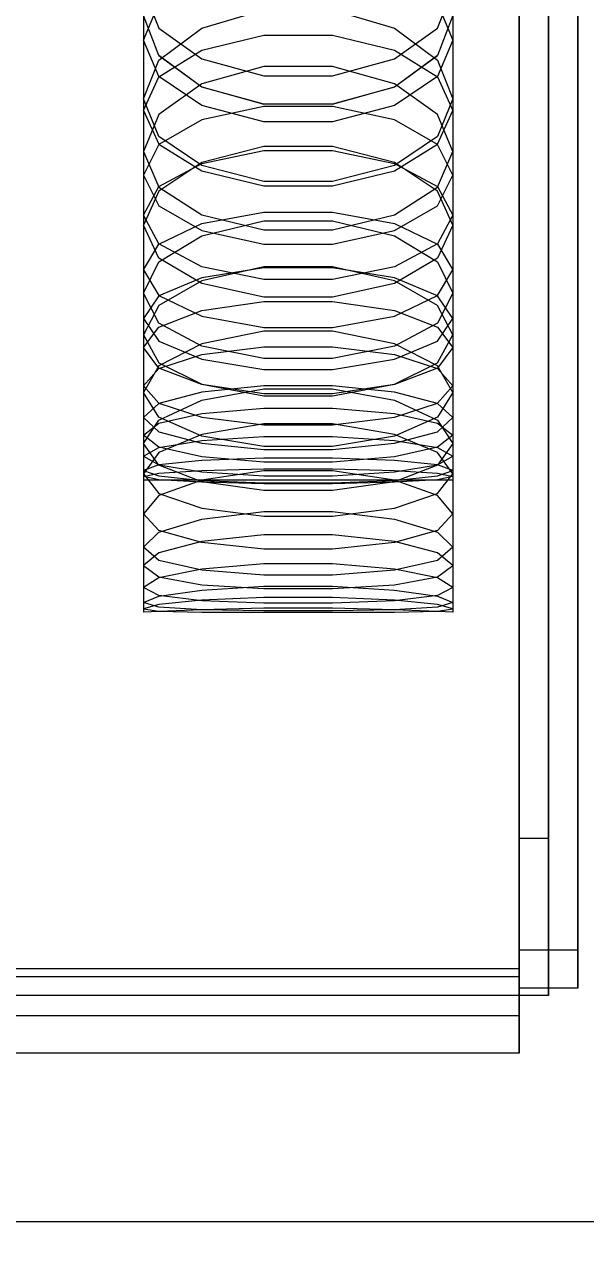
# Model space of a CAD drawing. Header units: millimetres. Extents: x -191664 to 191490, y -197311 to 10263.
# Drawn here: x 2102.8 to 2179, y -117955 to -117787.5 of the extents above; entities that cross this region are included whole.
import ezdxf

# ---------------------------------------------------------------- set-up
doc = ezdxf.new("R2010")
doc.units = ezdxf.units.MM
doc.layers.add('DET_briquetadora_frontal', color=7, linetype='Continuous', lineweight=0)
doc.layers.add('R15_COTAS_TRANSPORTE_P', color=1, linetype='Continuous', lineweight=0)
doc.dimstyles.new('PLANTA_20', dxfattribs={"dimtxt": 50, "dimasz": 30, "dimexe": 30, "dimexo": 16, "dimgap": 20, "dimtad": 1, "dimtih": 1, "dimtoh": 1, "dimdec": 1, "dimzin": 0, "dimdsep": 46, "dimcen": 0.09, "dimadec": 0, "dimazin": 0, "dimtfac": 1, "dimtdec": 4, "dimtofl": 0, "dimtmove": 0, "dimatfit": 3, "dimfxl": 1, "dimtolj": 1, "dimtzin": 0, "dimarcsym": 0})

# ---------------------------------------------------------------- blocks, each defined once
blk = doc.blocks.new('*D133')
at = {"layer": 'Defpoints', "color": 0, "transparency": 16777216}
for p in [(439.69, -194147.98), (217.89, -194406.09), (-500, -194490), (-500, -194490), (500, -194490)]:
    blk.add_point(p, dxfattribs=at)
at = {"layer": 'R15_COTAS_TRANSPORTE_P', "color": 0, "lineweight": -2, "transparency": 16777216}
blk.add_arc((-500, -194490), 722.77, 2.37834, 17.62166, dxfattribs=at)
at = {"layer": 'R15_COTAS_TRANSPORTE_P', "color": 0, "transparency": 16777216}
for points in [[(184.12, -194272.81), (193.59, -194269.58), (179.18, -194242.8)], [(227.15, -194459.9), (217.15, -194460.11), (222.77, -194490)]]:
    blk.add_solid(points, dxfattribs=at)

msp = doc.modelspace()

# ---------------------------------------------------------------- linework, layer by layer
at = {"layer": 'DET_briquetadora_frontal', "color": 8, "true_color": 0x728089}
for p, q in [((2170, -117898), (2170, -117654.15)), ((2174, -117654.15), (2174, -117898)), ((2174, -117919.29), (2174, -117692.29)), ((2170, -117919.29), (2170, -117898)), ((2174, -117898), (2170, -117898)), ((2174, -117898), (2174, -117919.29)), ((2174, -117919.29), (2170, -117919.29))]:
    msp.add_line(p, q, dxfattribs=at)
at = {"layer": 'DET_briquetadora_frontal', "color": 254, "true_color": 0xd5dbd6}
for p, q in [((2170, -117922), (2170, -117678.15)), ((2170, -117683.29), (2170, -117927.14)), ((1810, -117922), (2170, -117922)), ((2170, -117927.14), (2170, -117922)), ((2170, -117927.14), (1810, -117927.14))]:
    msp.add_line(p, q, dxfattribs=at)
at = {"layer": 'DET_briquetadora_frontal', "color": 250, "true_color": 0x30373b}
for p, q in [((2170, -117915.65), (2170, -117683.29)), ((2170, -117689.72), (2170, -117922.08)), ((1810, -117915.65), (2170, -117915.65)), ((2170, -117922.08), (2170, -117915.65)), ((2170, -117922.08), (1810, -117922.08))]:
    msp.add_line(p, q, dxfattribs=at)
at = {"layer": 'DET_briquetadora_frontal', "color": 252, "true_color": 0x77858c}
for p, q in [((2170, -117916.72), (2170, -117689.72)), ((2170, -117692.29), (2170, -117919.29)), ((1810, -117916.72), (2170, -117916.72)), ((2170, -117919.29), (2170, -117916.72)), ((2170, -117919.29), (1810, -117919.29))]:
    msp.add_line(p, q, dxfattribs=at)
at = {"layer": 'DET_briquetadora_frontal', "color": 8, "true_color": 0x64747c}
for p, q in [((2170, -117692.29), (2170, -117913.16)), ((2178, -117913.16), (2178, -117692.29)), ((2170, -117918.3), (2170, -117697.43)), ((2178, -117697.43), (2178, -117918.3)), ((2170, -117913.16), (2170, -117918.3)), ((2178, -117913.16), (2170, -117913.16)), ((2178, -117918.3), (2178, -117913.16)), ((2178, -117918.3), (2170, -117918.3))]:
    msp.add_line(p, q, dxfattribs=at)
at = {"layer": 'DET_briquetadora_frontal', "color": 9, "true_color": 0xb9c3c2}
for p, q in [((2119, -117782.73), (2119, -117797.53)), ((2119, -117782.73), (2121.08, -117787.92)), ((2158.92, -117787.92), (2161, -117782.73)), ((2161, -117782.73), (2161, -117797.53)), ((2119, -117789.54), (2121.08, -117784.6)), ((2158.92, -117784.6), (2161, -117789.54)), ((2121.08, -117791.66), (2119, -117786.19)), ((2126.91, -117787.91), (2135.33, -117785.44)), ((2144.67, -117785.44), (2153.09, -117787.91)), ((2161, -117786.19), (2158.92, -117791.66)), ((2170, -117784.8), (2170, -117796.59)), ((2170, -117785.18), (2170, -117796.94)), ((2170, -117797.3), (2170, -117785.56)), ((2121.08, -117792.26), (2126.91, -117787.91)), ((2121.08, -117787.92), (2126.91, -117792.08)), ((2153.09, -117787.91), (2158.92, -117792.26)), ((2153.09, -117792.08), (2158.92, -117787.92)), ((2119, -117789.54), (2119, -117804.67)), ((2121.08, -117794.48), (2119, -117789.54)), ((2126.91, -117790.9), (2135.33, -117788.87)), ((2135.33, -117788.87), (2144.67, -117788.87)), ((2144.67, -117788.87), (2153.09, -117790.9)), ((2161, -117789.54), (2158.92, -117794.48)), ((2161, -117789.54), (2161, -117804.67)), ((2121.08, -117794.55), (2126.91, -117790.9)), ((2153.09, -117790.9), (2158.92, -117794.55)), ((2119, -117797.53), (2121.08, -117792.26)), ((2126.91, -117795.92), (2121.08, -117791.66)), ((2121.08, -117791.66), (2126.91, -117795.91)), ((2126.91, -117792.08), (2135.33, -117794.39)), ((2144.67, -117794.39), (2153.09, -117792.08)), ((2158.92, -117791.66), (2153.09, -117795.92)), ((2153.09, -117795.91), (2158.92, -117791.66)), ((2158.92, -117792.26), (2161, -117797.53)), ((2119, -117799.11), (2121.08, -117794.55)), ((2126.91, -117798.43), (2121.08, -117794.48)), ((2135.33, -117793.12), (2126.91, -117795.48)), ((2144.67, -117793.12), (2135.33, -117793.12)), ((2135.33, -117794.39), (2144.67, -117794.39)), ((2153.09, -117795.48), (2144.67, -117793.12)), ((2158.92, -117794.48), (2153.09, -117798.43)), ((2158.92, -117794.55), (2161, -117799.11)), ((2126.91, -117795.48), (2121.08, -117799.64)), ((2126.91, -117795.91), (2135.33, -117798.23)), ((2135.33, -117798.23), (2126.91, -117795.92)), ((2144.67, -117798.23), (2153.09, -117795.91)), ((2153.09, -117795.92), (2144.67, -117798.23)), ((2158.92, -117799.64), (2153.09, -117795.48)), ((2121.08, -117802.63), (2119, -117797.53)), ((2161, -117797.53), (2158.92, -117802.63)), ((2170, -117796.59), (2170, -117807.55)), ((2170, -117796.94), (2170, -117807.88)), ((2170, -117808.21), (2170, -117797.3)), ((2119, -117799.11), (2119, -117814.7)), ((2119, -117799.11), (2121.08, -117803.67)), ((2121.08, -117799.64), (2119, -117804.67)), ((2135.33, -117800.63), (2126.91, -117798.43)), ((2135.33, -117798.55), (2126.91, -117800.4)), ((2144.67, -117798.23), (2135.33, -117798.23)), ((2144.67, -117798.55), (2135.33, -117798.55)), ((2153.09, -117798.43), (2144.67, -117800.63)), ((2153.09, -117800.4), (2144.67, -117798.55)), ((2158.92, -117803.67), (2161, -117799.11)), ((2161, -117804.67), (2158.92, -117799.64)), ((2161, -117799.11), (2161, -117814.7)), ((2126.91, -117800.4), (2121.08, -117803.74)), ((2144.67, -117800.63), (2135.33, -117800.63)), ((2158.92, -117803.74), (2153.09, -117800.4)), ((2126.91, -117806.6), (2121.08, -117802.63)), ((2158.92, -117802.63), (2153.09, -117806.6)), ((2121.08, -117803.74), (2119, -117807.9)), ((2119, -117804.67), (2121.08, -117809.51)), ((2121.08, -117803.67), (2126.91, -117807.32)), ((2135.33, -117804), (2126.91, -117806.19)), ((2126.91, -117806.3), (2135.33, -117804.56)), ((2144.67, -117804), (2135.33, -117804)), ((2135.33, -117804.56), (2144.67, -117804.56)), ((2153.09, -117806.19), (2144.67, -117804)), ((2144.67, -117804.56), (2153.09, -117806.3)), ((2153.09, -117807.32), (2158.92, -117803.67)), ((2161, -117807.9), (2158.92, -117803.74)), ((2158.92, -117809.51), (2161, -117804.67)), ((2126.91, -117806.19), (2121.08, -117810.05)), ((2121.08, -117809.42), (2126.91, -117806.3)), ((2158.92, -117810.05), (2153.09, -117806.19)), ((2153.09, -117806.3), (2158.92, -117809.42)), ((2119, -117807.9), (2119, -117823.91)), ((2119, -117807.9), (2121.08, -117812.06)), ((2135.33, -117808.75), (2126.91, -117806.6)), ((2126.91, -117807.32), (2135.33, -117809.35)), ((2153.09, -117806.6), (2144.67, -117808.75)), ((2144.67, -117809.35), (2153.09, -117807.32)), ((2158.92, -117812.06), (2161, -117807.9)), ((2161, -117807.9), (2161, -117823.91)), ((2170, -117807.55), (2170, -117817.66)), ((2170, -117807.88), (2170, -117817.96)), ((2119, -117813.32), (2121.08, -117809.42)), ((2121.08, -117809.51), (2126.91, -117813.27)), ((2144.67, -117808.75), (2135.33, -117808.75)), ((2135.33, -117809.35), (2144.67, -117809.35)), ((2153.09, -117813.27), (2158.92, -117809.51)), ((2158.92, -117809.42), (2161, -117813.32)), ((2170, -117818.26), (2170, -117808.21)), ((2121.08, -117810.05), (2119, -117814.7)), ((2161, -117814.7), (2158.92, -117810.05)), ((2121.08, -117812.06), (2126.91, -117815.4)), ((2126.91, -117814.48), (2135.33, -117812.93)), ((2135.33, -117812.93), (2144.67, -117812.93)), ((2144.67, -117812.93), (2153.09, -117814.48)), ((2153.09, -117815.4), (2158.92, -117812.06)), ((2119, -117813.32), (2119, -117829.59)), ((2121.08, -117817.21), (2119, -117813.32)), ((2121.08, -117819.16), (2119, -117814.7)), ((2121.08, -117817.28), (2126.91, -117814.48)), ((2126.91, -117813.27), (2135.33, -117815.31)), ((2126.91, -117816.11), (2135.33, -117814.08)), ((2135.33, -117814.08), (2144.67, -117814.08)), ((2144.67, -117815.31), (2153.09, -117813.27)), ((2144.67, -117814.08), (2153.09, -117816.11)), ((2153.09, -117814.48), (2158.92, -117817.28)), ((2161, -117813.32), (2158.92, -117817.21)), ((2161, -117814.7), (2158.92, -117819.16)), ((2161, -117813.32), (2161, -117829.59)), ((2121.08, -117819.66), (2126.91, -117816.11)), ((2126.91, -117815.4), (2135.33, -117817.26)), ((2135.33, -117815.31), (2144.67, -117815.31)), ((2144.67, -117817.26), (2153.09, -117815.4)), ((2153.09, -117816.11), (2158.92, -117819.66)), ((2119, -117820.76), (2121.08, -117817.28)), ((2126.91, -117820.34), (2121.08, -117817.21)), ((2135.33, -117817.26), (2144.67, -117817.26)), ((2158.92, -117817.21), (2153.09, -117820.34)), ((2158.92, -117817.28), (2161, -117820.76)), ((2170, -117817.66), (2170, -117826.89)), ((2170, -117817.96), (2170, -117827.16)), ((2119, -117823.91), (2121.08, -117819.66)), ((2126.91, -117822.61), (2121.08, -117819.16)), ((2158.92, -117819.16), (2153.09, -117822.61)), ((2158.92, -117819.66), (2161, -117823.91)), ((2170, -117827.44), (2170, -117818.26)), ((2119, -117820.76), (2119, -117837.39)), ((2119, -117820.76), (2121.08, -117824.25)), ((2135.33, -117822.07), (2126.91, -117820.34)), ((2135.33, -117820.35), (2126.91, -117822.26)), ((2135.33, -117820.48), (2126.91, -117821.84)), ((2144.67, -117820.35), (2135.33, -117820.35)), ((2144.67, -117820.48), (2135.33, -117820.48)), ((2153.09, -117820.34), (2144.67, -117822.07)), ((2153.09, -117822.26), (2144.67, -117820.35)), ((2153.09, -117821.84), (2144.67, -117820.48)), ((2158.92, -117824.25), (2161, -117820.76)), ((2161, -117820.76), (2161, -117837.39)), ((2126.91, -117821.84), (2121.08, -117824.3)), ((2126.91, -117822.26), (2121.08, -117825.6)), ((2135.33, -117824.47), (2126.91, -117822.61)), ((2144.67, -117822.07), (2135.33, -117822.07)), ((2153.09, -117822.61), (2144.67, -117824.47)), ((2158.92, -117824.3), (2153.09, -117821.84)), ((2158.92, -117825.6), (2153.09, -117822.26)), ((2121.08, -117827.98), (2119, -117823.91)), ((2121.08, -117824.3), (2119, -117827.37)), ((2121.08, -117824.25), (2126.91, -117827.04)), ((2144.67, -117824.47), (2135.33, -117824.47)), ((2153.09, -117827.04), (2158.92, -117824.25)), ((2161, -117823.91), (2158.92, -117827.98)), ((2161, -117827.37), (2158.92, -117824.3)), ((2121.08, -117825.6), (2119, -117829.59)), ((2121.08, -117828.52), (2126.91, -117826.29)), ((2126.91, -117826.29), (2135.33, -117825.05)), ((2135.33, -117825.05), (2144.67, -117825.05)), ((2144.67, -117825.05), (2153.09, -117826.29)), ((2153.09, -117826.29), (2158.92, -117828.52)), ((2161, -117829.59), (2158.92, -117825.6)), ((2119, -117827.37), (2119, -117844.32)), ((2119, -117827.37), (2121.08, -117830.44)), ((2126.91, -117831.11), (2121.08, -117827.98)), ((2126.91, -117827.04), (2135.33, -117828.6)), ((2144.67, -117828.6), (2153.09, -117827.04)), ((2158.92, -117827.98), (2153.09, -117831.11)), ((2158.92, -117830.44), (2161, -117827.37)), ((2161, -117827.37), (2161, -117844.32)), ((2170, -117826.89), (2170, -117835.22)), ((2170, -117827.16), (2170, -117835.46)), ((2170, -117835.71), (2170, -117827.44)), ((2119, -117831.31), (2121.08, -117828.52)), ((2119, -117829.59), (2121.08, -117833.39)), ((2135.33, -117829.06), (2126.91, -117830.79)), ((2135.33, -117828.6), (2144.67, -117828.6)), ((2144.67, -117829.06), (2135.33, -117829.06)), ((2153.09, -117830.79), (2144.67, -117829.06)), ((2158.92, -117828.52), (2161, -117831.31)), ((2158.92, -117833.39), (2161, -117829.59)), ((2119, -117831.31), (2119, -117848.45)), ((2121.08, -117834.1), (2119, -117831.31)), ((2121.08, -117830.44), (2126.91, -117832.9)), ((2126.91, -117830.79), (2121.08, -117833.81)), ((2135.33, -117832.79), (2126.91, -117831.11)), ((2126.91, -117832.25), (2135.33, -117831.2)), ((2135.33, -117831.2), (2144.67, -117831.2)), ((2153.09, -117831.11), (2144.67, -117832.79)), ((2144.67, -117831.2), (2153.09, -117832.25)), ((2153.09, -117832.9), (2158.92, -117830.44)), ((2158.92, -117833.81), (2153.09, -117830.79)), ((2161, -117831.31), (2158.92, -117834.1)), ((2161, -117831.31), (2161, -117848.45)), ((2121.08, -117834.14), (2126.91, -117832.25)), ((2126.91, -117832.9), (2135.33, -117834.27)), ((2144.67, -117832.79), (2135.33, -117832.79)), ((2144.67, -117834.27), (2153.09, -117832.9)), ((2153.09, -117832.25), (2158.92, -117834.14)), ((2121.08, -117833.81), (2119, -117837.39)), ((2119, -117836.5), (2121.08, -117834.14)), ((2121.08, -117833.39), (2126.91, -117836.3)), ((2126.91, -117836.33), (2121.08, -117834.1)), ((2135.33, -117834.27), (2144.67, -117834.27)), ((2153.09, -117836.3), (2158.92, -117833.39)), ((2158.92, -117834.1), (2153.09, -117836.33)), ((2161, -117837.39), (2158.92, -117833.81)), ((2158.92, -117834.14), (2161, -117836.5)), ((2119, -117836.5), (2119, -117853.88)), ((2119, -117836.5), (2121.08, -117838.86)), ((2126.91, -117836.3), (2135.33, -117837.86)), ((2135.33, -117837.57), (2126.91, -117836.33)), ((2135.33, -117836.49), (2126.91, -117837.35)), ((2144.67, -117836.49), (2135.33, -117836.49)), ((2144.67, -117837.86), (2153.09, -117836.3)), ((2153.09, -117836.33), (2144.67, -117837.57)), ((2153.09, -117837.35), (2144.67, -117836.49)), ((2158.92, -117838.86), (2161, -117836.5)), ((2161, -117836.5), (2161, -117853.88)), ((2170, -117835.22), (2170, -117842.62)), ((2170, -117835.46), (2170, -117842.83)), ((2170, -117843.05), (2170, -117835.71)), ((2121.08, -117840.78), (2119, -117837.39)), ((2126.91, -117837.35), (2121.08, -117838.89)), ((2126.91, -117838.47), (2135.33, -117836.92)), ((2135.33, -117836.92), (2144.67, -117836.92)), ((2144.67, -117837.57), (2135.33, -117837.57)), ((2135.33, -117837.86), (2144.67, -117837.86)), ((2144.67, -117836.92), (2153.09, -117838.47)), ((2158.92, -117838.89), (2153.09, -117837.35)), ((2161, -117837.39), (2158.92, -117840.78)), ((2121.08, -117838.89), (2119, -117840.82)), ((2121.08, -117841.15), (2126.91, -117838.47)), ((2121.08, -117838.86), (2126.91, -117840.75)), ((2126.91, -117840.27), (2135.33, -117839.54)), ((2135.33, -117839.54), (2144.67, -117839.54)), ((2144.67, -117839.54), (2153.09, -117840.27)), ((2153.09, -117838.47), (2158.92, -117841.15)), ((2153.09, -117840.75), (2158.92, -117838.86)), ((2161, -117840.82), (2158.92, -117838.89)), ((2119, -117840.82), (2119, -117858.41)), ((2119, -117840.82), (2121.08, -117842.74)), ((2119, -117844.32), (2121.08, -117841.15)), ((2119, -117843.2), (2121.08, -117841.57)), ((2121.08, -117841.57), (2126.91, -117840.27)), ((2126.91, -117843.36), (2121.08, -117840.78)), ((2126.91, -117840.75), (2135.33, -117841.8)), ((2144.67, -117841.8), (2153.09, -117840.75)), ((2153.09, -117840.27), (2158.92, -117841.57)), ((2158.92, -117840.78), (2153.09, -117843.36)), ((2158.92, -117842.74), (2161, -117840.82)), ((2158.92, -117841.15), (2161, -117844.32)), ((2158.92, -117841.57), (2161, -117843.2)), ((2161, -117840.82), (2161, -117858.41)), ((2119, -117843.2), (2119, -117860.91)), ((2121.08, -117844.84), (2119, -117843.2)), ((2121.08, -117842.74), (2126.91, -117844.28)), ((2126.91, -117843.1), (2121.08, -117845.56)), ((2135.33, -117841.67), (2126.91, -117843.1)), ((2144.67, -117841.67), (2135.33, -117841.67)), ((2135.33, -117841.8), (2144.67, -117841.8)), ((2153.09, -117843.1), (2144.67, -117841.67)), ((2153.09, -117844.28), (2158.92, -117842.74)), ((2158.92, -117845.56), (2153.09, -117843.1)), ((2161, -117843.2), (2158.92, -117844.84)), ((2161, -117843.2), (2161, -117860.91)), ((2170, -117842.62), (2170, -117849.07)), ((2170, -117842.83), (2170, -117849.26)), ((2170, -117849.45), (2170, -117843.05)), ((2121.08, -117847.29), (2119, -117844.32)), ((2119, -117846.05), (2121.08, -117844.86)), ((2121.08, -117844.86), (2126.91, -117843.91)), ((2126.91, -117846.14), (2121.08, -117844.84)), ((2135.33, -117844.73), (2126.91, -117843.36)), ((2126.91, -117843.91), (2135.33, -117843.38)), ((2126.91, -117844.28), (2135.33, -117845.14)), ((2135.33, -117843.38), (2144.67, -117843.38)), ((2144.67, -117844.73), (2135.33, -117844.73)), ((2153.09, -117843.36), (2144.67, -117844.73)), ((2144.67, -117843.38), (2153.09, -117843.91)), ((2144.67, -117845.14), (2153.09, -117844.28)), ((2153.09, -117843.91), (2158.92, -117844.86)), ((2158.92, -117844.84), (2153.09, -117846.14)), ((2161, -117844.32), (2158.92, -117847.29)), ((2158.92, -117844.86), (2161, -117846.05)), ((2121.08, -117845.56), (2119, -117848.45)), ((2119, -117846.05), (2119, -117863.89)), ((2119, -117846.05), (2121.08, -117847.24)), ((2126.91, -117846.66), (2121.08, -117847.25)), ((2135.33, -117846.87), (2126.91, -117846.14)), ((2135.33, -117846.33), (2126.91, -117846.66)), ((2135.33, -117845.14), (2144.67, -117845.14)), ((2144.67, -117846.33), (2135.33, -117846.33)), ((2153.09, -117846.14), (2144.67, -117846.87)), ((2153.09, -117846.66), (2144.67, -117846.33)), ((2158.92, -117847.25), (2153.09, -117846.66)), ((2161, -117848.45), (2158.92, -117845.56)), ((2158.92, -117847.24), (2161, -117846.05)), ((2161, -117846.05), (2161, -117863.89)), ((2121.08, -117847.25), (2119, -117848)), ((2119, -117848), (2119, -117865.94)), ((2119, -117848), (2121.08, -117848.74)), ((2121.08, -117847.24), (2126.91, -117848.19)), ((2126.91, -117849.53), (2121.08, -117847.29)), ((2121.08, -117848.35), (2126.91, -117847.99)), ((2126.91, -117847.99), (2135.33, -117847.79)), ((2135.33, -117848.07), (2126.91, -117849.3)), ((2126.91, -117848.19), (2135.33, -117848.72)), ((2144.67, -117846.87), (2135.33, -117846.87)), ((2135.33, -117847.79), (2144.67, -117847.79)), ((2144.67, -117848.07), (2135.33, -117848.07)), ((2144.67, -117847.79), (2153.09, -117847.99)), ((2153.09, -117849.3), (2144.67, -117848.07)), ((2144.67, -117848.72), (2153.09, -117848.19)), ((2153.09, -117848.19), (2158.92, -117847.24)), ((2158.92, -117847.29), (2153.09, -117849.53)), ((2153.09, -117847.99), (2158.92, -117848.35)), ((2161, -117848), (2158.92, -117847.25)), ((2158.92, -117848.74), (2161, -117848)), ((2161, -117848), (2161, -117865.94)), ((2119, -117848.8), (2121.08, -117848.35)), ((2119, -117848.45), (2121.08, -117851.13)), ((2119, -117848.8), (2119, -117866.78)), ((2121.08, -117849.25), (2119, -117848.8)), ((2119, -117849.25), (2119, -117867.25)), ((2119, -117849.25), (2121.08, -117849.25)), ((2121.08, -117848.74), (2126.91, -117849.34)), ((2121.08, -117849.25), (2126.91, -117849.25)), ((2126.91, -117849.6), (2121.08, -117849.25)), ((2126.91, -117849.3), (2121.08, -117851.42)), ((2126.91, -117849.25), (2135.33, -117849.25)), ((2126.91, -117849.34), (2135.33, -117849.67)), ((2135.33, -117850.71), (2126.91, -117849.53)), ((2135.33, -117849.8), (2126.91, -117849.6)), ((2135.33, -117848.72), (2144.67, -117848.72)), ((2135.33, -117849.25), (2144.67, -117849.25)), ((2135.33, -117849.67), (2144.67, -117849.67)), ((2144.67, -117849.8), (2135.33, -117849.8)), ((2144.67, -117849.25), (2153.09, -117849.25)), ((2144.67, -117849.67), (2153.09, -117849.34)), ((2153.09, -117849.53), (2144.67, -117850.71)), ((2153.09, -117849.6), (2144.67, -117849.8)), ((2153.09, -117849.34), (2158.92, -117848.74)), ((2153.09, -117849.25), (2158.92, -117849.25)), ((2158.92, -117849.25), (2153.09, -117849.6)), ((2158.92, -117851.42), (2153.09, -117849.3)), ((2158.92, -117848.35), (2161, -117848.8)), ((2158.92, -117851.13), (2161, -117848.45)), ((2161, -117848.8), (2158.92, -117849.25)), ((2158.92, -117849.25), (2161, -117849.25)), ((2161, -117848.8), (2161, -117866.78)), ((2161, -117849.25), (2161, -117867.25)), ((2170, -117849.07), (2170, -117854.57)), ((2170, -117849.26), (2170, -117854.73)), ((2170, -117854.88), (2170, -117849.45)), ((2121.08, -117851.42), (2119, -117853.88)), ((2121.08, -117851.13), (2126.91, -117853.14)), ((2144.67, -117850.71), (2135.33, -117850.71)), ((2153.09, -117853.14), (2158.92, -117851.13)), ((2161, -117853.88), (2158.92, -117851.42)), ((2126.91, -117853.14), (2135.33, -117854.2)), ((2144.67, -117854.2), (2153.09, -117853.14)), ((2121.08, -117856.14), (2119, -117853.88)), ((2121.08, -117856.38), (2126.91, -117854.61)), ((2126.91, -117854.61), (2135.33, -117853.56)), ((2135.33, -117853.56), (2144.67, -117853.56)), ((2135.33, -117854.2), (2144.67, -117854.2)), ((2144.67, -117853.56), (2153.09, -117854.61)), ((2153.09, -117854.61), (2158.92, -117856.38)), ((2161, -117853.88), (2158.92, -117856.14)), ((2170, -117854.57), (2170, -117859.1)), ((2170, -117854.73), (2170, -117859.22)), ((2170, -117859.35), (2170, -117854.88)), ((2119, -117858.41), (2121.08, -117856.38)), ((2126.91, -117857.8), (2121.08, -117856.14)), ((2135.33, -117856.72), (2126.91, -117857.64)), ((2144.67, -117856.72), (2135.33, -117856.72)), ((2153.09, -117857.64), (2144.67, -117856.72)), ((2158.92, -117856.14), (2153.09, -117857.8)), ((2158.92, -117856.38), (2161, -117858.41)), ((2126.91, -117857.64), (2121.08, -117859.18)), ((2135.33, -117858.67), (2126.91, -117857.8)), ((2153.09, -117857.8), (2144.67, -117858.67)), ((2158.92, -117859.18), (2153.09, -117857.64)), ((2121.08, -117860.23), (2119, -117858.41)), ((2121.08, -117859.18), (2119, -117860.91)), ((2144.67, -117858.67), (2135.33, -117858.67)), ((2161, -117858.41), (2158.92, -117860.23)), ((2161, -117860.91), (2158.92, -117859.18)), ((2170, -117859.1), (2170, -117862.63)), ((2170, -117859.22), (2170, -117862.73)), ((2170, -117862.82), (2170, -117859.35)), ((2119, -117860.91), (2121.08, -117862.44)), ((2126.91, -117861.54), (2121.08, -117860.23)), ((2126.91, -117861.41), (2121.08, -117862.6)), ((2135.33, -117860.69), (2126.91, -117861.41)), ((2135.33, -117862.21), (2126.91, -117861.54)), ((2144.67, -117860.69), (2135.33, -117860.69)), ((2153.09, -117861.41), (2144.67, -117860.69)), ((2153.09, -117861.54), (2144.67, -117862.21)), ((2158.92, -117860.23), (2153.09, -117861.54)), ((2158.92, -117862.6), (2153.09, -117861.41)), ((2158.92, -117862.44), (2161, -117860.91)), ((2121.08, -117862.6), (2119, -117863.89)), ((2121.08, -117862.44), (2126.91, -117863.51)), ((2144.67, -117862.21), (2135.33, -117862.21)), ((2153.09, -117863.51), (2158.92, -117862.44)), ((2161, -117863.89), (2158.92, -117862.6)), ((2170, -117862.63), (2170, -117865.17)), ((2170, -117862.73), (2170, -117865.24)), ((2170, -117865.3), (2170, -117862.82)), ((2121.08, -117864.98), (2119, -117863.89)), ((2119, -117865.94), (2121.08, -117865.09)), ((2121.08, -117865.09), (2126.91, -117864.25)), ((2126.91, -117865.7), (2121.08, -117864.98)), ((2126.91, -117863.51), (2135.33, -117864.05)), ((2126.91, -117864.25), (2135.33, -117863.73)), ((2135.33, -117863.73), (2144.67, -117863.73)), ((2135.33, -117864.05), (2144.67, -117864.05)), ((2144.67, -117864.05), (2153.09, -117863.51)), ((2144.67, -117863.73), (2153.09, -117864.25)), ((2153.09, -117864.25), (2158.92, -117865.09)), ((2158.92, -117864.98), (2153.09, -117865.7)), ((2161, -117863.89), (2158.92, -117864.98)), ((2158.92, -117865.09), (2161, -117865.94)), ((2121.08, -117866.58), (2119, -117865.94)), ((2121.08, -117866.22), (2119, -117866.78)), ((2126.91, -117865.63), (2121.08, -117866.22)), ((2126.91, -117866.94), (2121.08, -117866.58)), ((2135.33, -117865.24), (2126.91, -117865.63)), ((2135.33, -117866.04), (2126.91, -117865.7)), ((2135.33, -117866.72), (2126.91, -117866.91)), ((2144.67, -117865.24), (2135.33, -117865.24)), ((2144.67, -117866.04), (2135.33, -117866.04)), ((2144.67, -117866.72), (2135.33, -117866.72)), ((2153.09, -117865.63), (2144.67, -117865.24)), ((2153.09, -117865.7), (2144.67, -117866.04)), ((2153.09, -117866.91), (2144.67, -117866.72)), ((2158.92, -117866.22), (2153.09, -117865.63)), ((2158.92, -117866.58), (2153.09, -117866.94)), ((2161, -117865.94), (2158.92, -117866.58)), ((2161, -117866.78), (2158.92, -117866.22)), ((2170, -117865.17), (2170, -117866.71)), ((2170, -117865.24), (2170, -117866.75)), ((2170, -117866.78), (2170, -117865.3)), ((2170, -117866.71), (2170, -117867.25)), ((2170, -117866.75), (2170, -117867.25)), ((2119, -117866.78), (2121.08, -117867.12)), ((2121.08, -117867.14), (2119, -117867.25)), ((2126.91, -117866.91), (2121.08, -117867.14)), ((2121.08, -117867.12), (2126.91, -117867.24)), ((2135.33, -117867.08), (2126.91, -117866.94)), ((2126.91, -117867.24), (2135.33, -117867.25)), ((2144.67, -117867.08), (2135.33, -117867.08)), ((2135.33, -117867.25), (2144.67, -117867.25)), ((2153.09, -117866.94), (2144.67, -117867.08)), ((2144.67, -117867.25), (2153.09, -117867.24)), ((2158.92, -117867.14), (2153.09, -117866.91)), ((2153.09, -117867.24), (2158.92, -117867.12)), ((2158.92, -117867.12), (2161, -117866.78)), ((2161, -117867.25), (2158.92, -117867.14)), ((2170, -117867.25), (2170, -117866.78))]:
    msp.add_line(p, q, dxfattribs=at)
at = {"layer": 'DET_briquetadora_frontal', "color": 251, "true_color": 0x53616b}
msp.add_line((640, -117950), (2310, -117950), dxfattribs=at)

# ---------------------------------------------------------------- dimensions: what is measured, and where the dimension line sits
at = {"layer": 'R15_COTAS_TRANSPORTE_P'}
dim = msp.add_angular_dim_2l(base=(217.89, -194406.09), line1=((-500, -194490), (500, -194490)), line2=((-500, -194490), (439.69, -194147.98)), dimstyle='PLANTA_20', dxfattribs=at)
dim.commit()
dim.dimension.update_dxf_attribs({"geometry": '*D133', "text_midpoint": (191490.46, -33543.69)})

doc.saveas('drawing.dxf')
